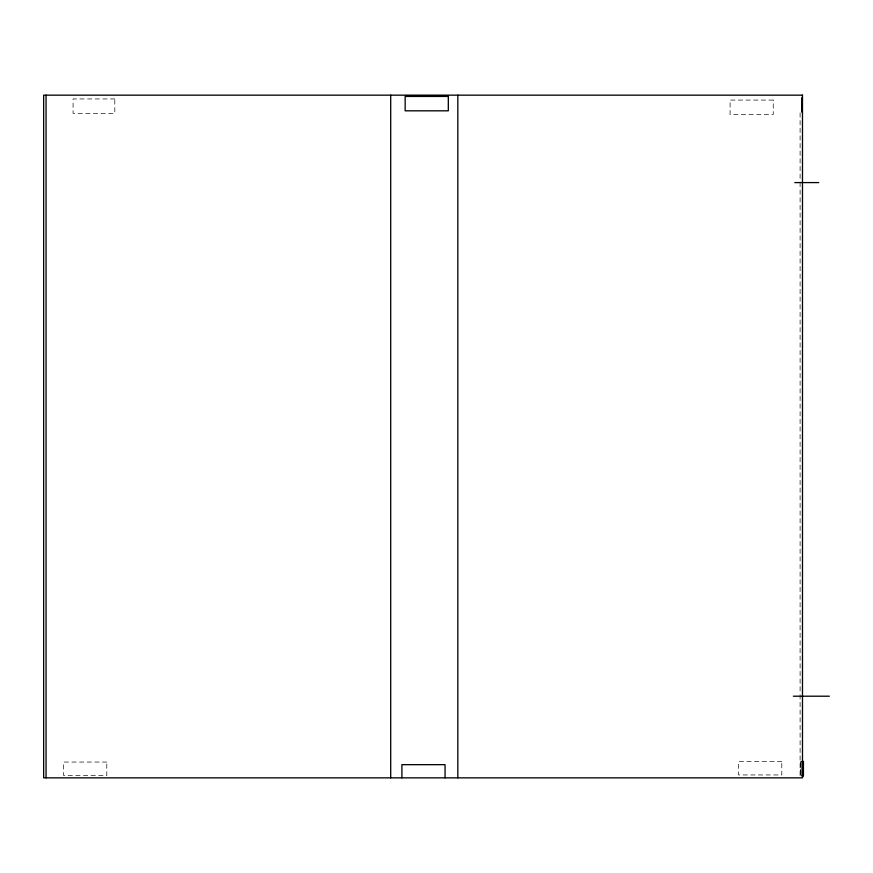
<?xml version="1.0" encoding="UTF-8"?>
<svg xmlns="http://www.w3.org/2000/svg" width="873" height="873" viewBox="0 0 873 873"><rect width="100%" height="100%" fill="white"/><g stroke="black" fill="none" stroke-linecap="round" stroke-linejoin="round"><path stroke-width="0.65" stroke-dasharray="4.37 3.27" d="M800.094 112.868L800.094 181.006M800.094 182.37L800.094 693.358M800.094 694.722L800.094 776.479M114.81 98.944L73.07 98.944L73.07 113.337L114.81 113.337L114.81 98.944M773.249 100.079L730.09 100.079L730.09 114.461L773.249 114.461L773.249 100.079M781.793 761.452L738.634 761.452L738.634 774.951L781.793 774.951L781.793 761.452M800.519 761.442L800.29 775.824L800.519 761.442M106.801 762.053L63.642 762.053L63.642 775.551L106.801 775.551L106.801 762.053"/><path stroke-width="1.31" d="M794.79 182.588L818.765 182.588M793.382 696.207L829.35 696.207M801.981 761.485L803.422 761.485L803.422 775.868L801.981 775.868M803.204 761.485L803.204 775.868M802.211 761.485L802.211 775.868M457.834 95.157L457.834 777.843M445.055 777.843L445.055 764.672L401.896 764.672L401.896 777.843M390.7 95.157L390.7 777.843M46.051 95.157L46.051 777.843M802.483 95.157L43.65 95.157L43.65 777.843L802.483 777.843L802.483 95.157M448.318 96.434L405.159 96.434L405.159 110.816L448.318 110.816L448.318 96.434M802.243 97.558L802.014 111.94L802.243 97.558"/></g></svg>
